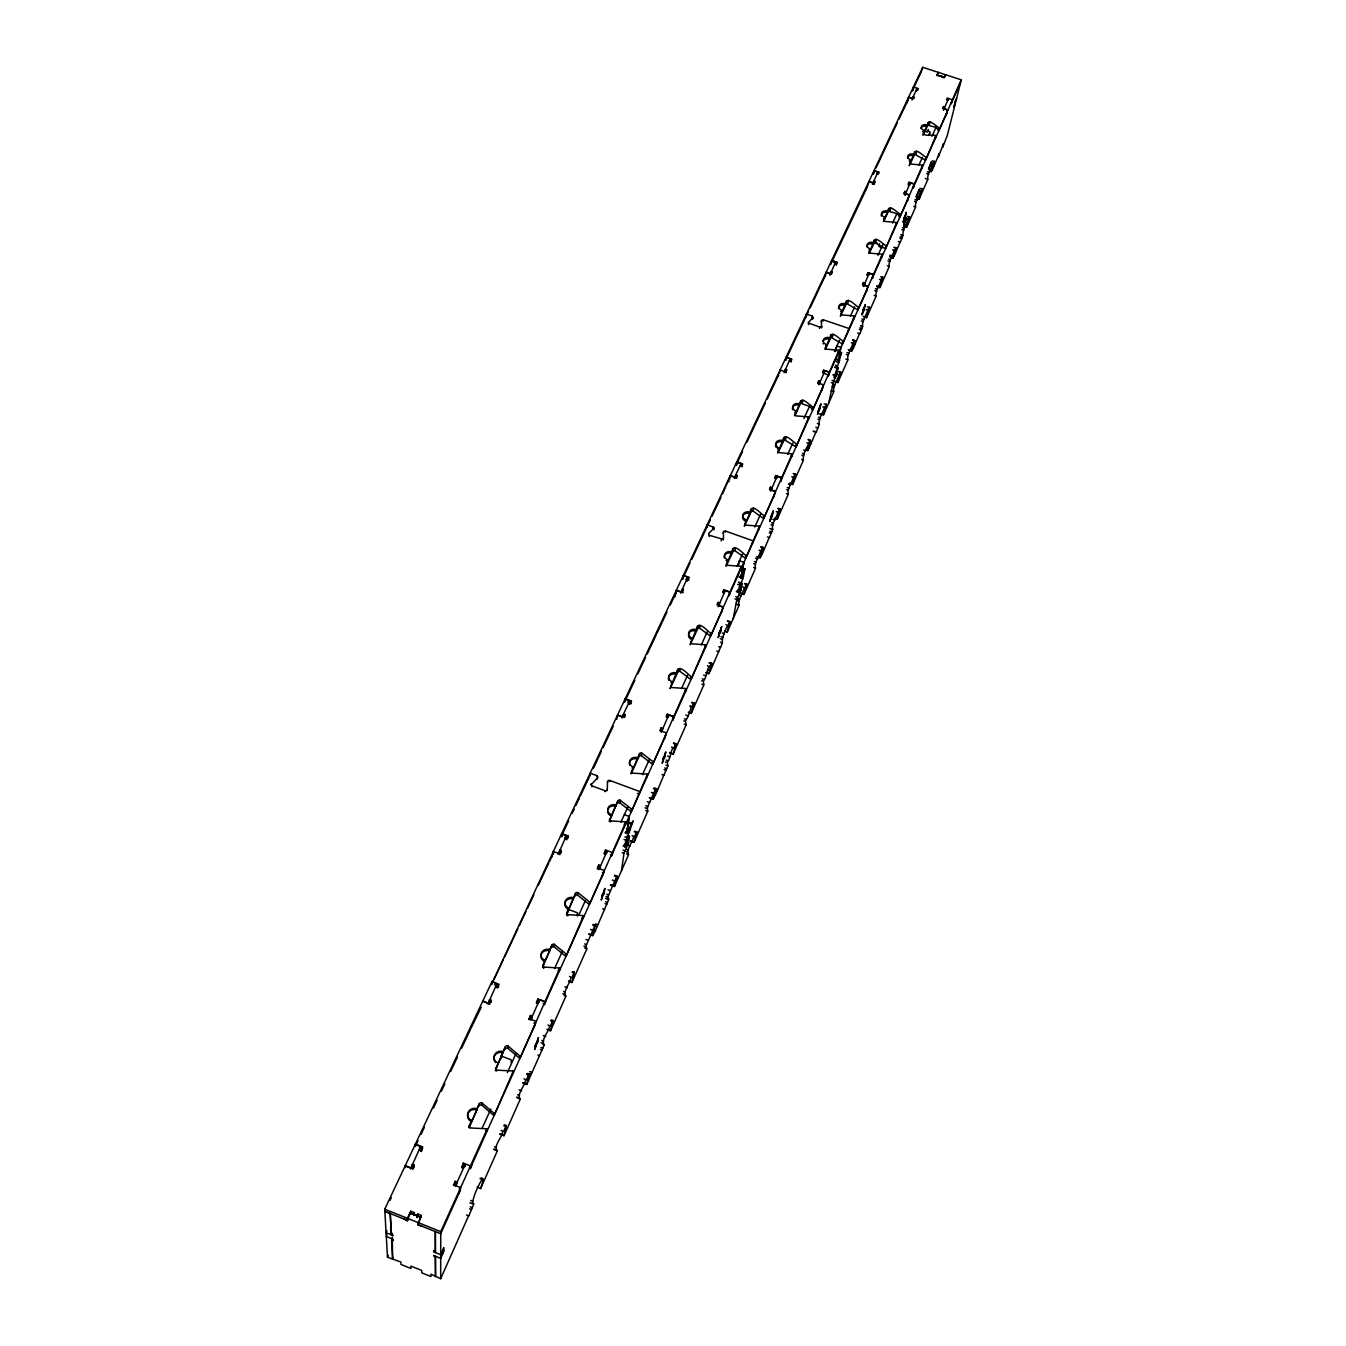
<?xml version="1.0" encoding="UTF-8"?>
<svg xmlns="http://www.w3.org/2000/svg" width="1346" height="1346" viewBox="0 0 1346 1346"><rect width="100%" height="100%" fill="white"/><g stroke="black" fill="none" stroke-linecap="round" stroke-linejoin="round"><path stroke-width="1.5" d="M386.992 1230.799L386.066 1232.768L384.754 1209.213L415.275 1144.403L420.591 1146.506L420.591 1149.45L421.483 1147.532M390.256 1213.402L391.299 1233.559L393.116 1235.561L386.083 1232.734L387.48 1257.231L400.872 1262.026L400.973 1264.466L410.951 1268.487L410.883 1266.081L421.735 1270.456L421.786 1272.862L430.956 1276.563L430.922 1274.157L440.68 1278.7L440.697 1258.392L443.827 1251.359L443.844 1250.098L443.053 1251.864L443.844 1247.675L440.697 1254.741L433.648 1251.864L433.648 1250.602L435.414 1251.309L435.33 1231.472L435.397 1252.604M420.894 1151.453L422.509 1146.91L415.426 1144.1L491.963 981.621L497.044 983.59L496.842 986.803L497.835 984.683M421.248 1217.507L421.264 1215.404L417.647 1213.957L416.839 1217.44M440.714 1258.375L440.714 1254.708M440.697 1254.741L440.765 1231.657L487.185 1128.924A1.918 1.817 -10 0 0 486.646 1128.789L470.292 1127.965A1.935 1.817 -11.5 0 1 469.3 1125.576L471.622 1120.528A6.713 6.326 -10.2 0 1 468.156 1112.233A6.713 6.326 -10.2 0 1 476.989 1108.784L479.277 1103.787A1.918 1.8 -8.8 0 1 481.784 1102.811L493.763 1113.058L493.612 1115.296L481.666 1105.083L481.784 1102.811M422.493 1148.845L422.509 1146.91M443.07 1253.076L443.086 1249.391M673.639 742.874L675.894 743.699L673.757 747.972L671.519 747.148M753.676 567.457L755.527 568.113C753.188 562.275 764.259 549.572 759.043 550.312M501.082 1130.388C507.408 1131.414 491.441 1146.893 497.364 1150.628L493.746 1149.114M588.909 933.973L592.745 935.436L595.235 925.156L592.846 930.288L590.473 929.396M500.005 1133.955L504.043 1135.553L506.298 1125.508L503.589 1131.38M772.722 529.331C770.484 523.493 781.504 510.841 776.221 511.699M922.128 188.642L919.167 198.905L917.299 198.283M805.615 449.951L807.65 450.658L808.828 448.05M607.231 790.506L607.568 781.656A1.716 1.481 6.6 0 1 609.906 780.478L639.653 791.515L639.249 794.14L637.381 793.45M693.981 702.848L691.255 713.161L688.479 712.152M814.094 431.141L816.265 431.965L819.327 424.31M453.467 1185.473L455.066 1181.3L456.866 1182.024L456.782 1184.177L454.998 1183.454L455.066 1181.3M455.251 1186.398L465.093 1164.542M938.145 156.17L932.391 169.949L930.389 169.192M791.734 476.82C797 475.777 786.098 488.531 788.251 494.285L786.451 493.645M458.986 1193.279L460.652 1187.643L453.484 1184.8M523.998 1078.853C530.206 1079.357 514.996 1094.836 520.296 1098.891M611.017 884.995L614.516 886.307L617.091 876.027L614.735 880.957L612.396 880.065M461.728 1167.638L463.344 1163.112L470.461 1165.922L470.326 1168.833L471.908 1164.66M624.88 846.819C623.03 844.581 642.9 799.356 626.883 833.578M462.183 1167.655L463.344 1163.112M463.529 1167.941L461.779 1166.561M624.965 832.787L626.748 833.527L629.171 816.433L624.342 814.65M464.993 1166.713L465.043 1165.619M469.3 1125.576L469.199 1127.813L479.277 1103.787M476.989 1108.784L476.938 1109.928A6.713 6.326 -10.3 0 0 468.105 1113.361A6.713 6.326 -10.3 0 0 471.571 1121.639L471.622 1120.528M482.743 1002.114L482.911 1000.835L489.675 1004.368M795.52 473.943L792.659 484.324L789.328 483.164M808.256 439.435C813.657 439.402 801.577 452.29 803.411 460.08L801.627 459.457M487.858 1003.88L497.044 983.59M490.634 1002.568L489.355 1002.08L489.49 999.674L491.189 1000.33L491.088 1002.131M491.795 984.649L491.963 981.621M491.963 983.623L493.545 980.41M491.98 983.32L561.602 833.813L566.464 835.647L566.094 839.096L567.255 836.623M493.275 980.965L493.141 981.957M636.742 831.862L634.117 842.058L630.668 840.779M547.973 1024.962C553.946 1025.904 539.443 1039.701 544.272 1044.782L526.74 1084.506L523.056 1083.076M487.185 1128.924L487.05 1131.145A1.918 1.817 -10.2 0 0 486.512 1131.027L486.646 1128.789M495.665 987.325L495.715 986.416L497.347 987.981M498.811 984.868L492.098 981.352M547.233 1029.32L550.564 1030.599L552.937 1020.436L550.396 1025.904M495.429 1070.81A1.884 1.767 -5.3 0 1 495.58 1070.154L497.97 1062.97A6.579 6.141 -4.4 0 1 494.504 1054.944A6.579 6.141 -4.4 0 1 503.152 1051.63L505.356 1046.801A1.868 1.75 -3.4 0 1 507.829 1045.859L519.64 1055.802L519.438 1058.124L507.644 1048.197L507.829 1045.859M511.127 1062.701L511.312 1059.908L501.032 1055.903M900.205 242.314L898.32 241.439M496.657 1071.029L496.724 1070.154A1.884 1.767 -5.2 0 1 495.732 1067.849M494.083 1115.565L513.297 1071.13A1.884 1.767 -3.7 0 0 512.776 1071.012L496.724 1070.154M497.97 1062.97L497.885 1064.131L503.152 1051.63M822.793 406.963C828.059 405.583 817.359 418.522 819.361 424.091L817.342 423.401M495.58 1070.154L505.356 1046.801M649.512 797.64L653.197 799.002L655.855 788.655L653.651 793.299L651.363 792.441M821.481 327.6L821.514 320.483L823.062 319.709L848.889 328.474L848.216 331.419M468.896 1215.741L473.758 1204.047C468.189 1202.92 490.163 1160.774 480.623 1188.4M569.526 976.489C575.179 977.448 561.501 990.673 565.842 996.107L564.041 995.417M893.778 247.328L895.881 247.63M512.776 1071.012L512.59 1073.317A1.884 1.767 -3.8 0 1 513.112 1073.435L513.297 1071.13M568.668 981.083L571.949 982.328L574.389 972.115L571.932 977.415M746.727 583.928L743.934 594.293L741.007 593.233M826.444 404.322L823.55 414.635L821.296 413.845M535.338 1047.996L535.708 1043.756M837.195 374.575C842.461 373.044 831.845 386.066 833.78 391.551L831.778 390.862M519.909 1058.377L559.852 968.094L559.583 970.533M537.424 1043.301L537.794 1039.062M928.387 122.436C924.702 127.87 936.782 124.269 938.448 130.713L939.188 127.702C936.345 127.046 928.555 117.169 927.259 124.926A4.711 3.163 12.7 0 0 921.472 126.389A4.711 3.163 12.7 0 0 924.584 130.764C919.352 137.544 933.468 134.28 935.655 135.525L934.915 138.537M528.894 1019.528L530.408 1015.49L532.124 1016.146L531.906 1018.518L530.189 1017.862L530.408 1015.49M530.61 1020.1L539.595 999.657L544.709 1001.626L544.373 1004.806L545.87 1000.902M625.453 841.721L628.565 842.983L629.507 836.27L625.015 846.819M592.846 930.288L585.981 945.902L586.806 948.812L584.736 948.038M534.16 1026.813L535.826 1021.294L528.978 1018.636M536.381 1003.174L537.895 999.001L541.294 1000.314M595.285 925.341L592.913 924.45M761.113 546.829L762.997 547.233L761.163 551.069M536.785 1003.359L537.895 999.001M538.097 1003.679L536.482 1002.131M553.004 854.121L553.24 851.547L559.886 853.751L559.785 854.71M553.357 851.295L553.526 854.02M740.939 577.939L743.901 562.392L739.459 560.794M851.261 342.927C856.443 341.329 846.045 354.318 847.862 359.769L845.894 359.096M542.623 967.051L544.928 960.337A6.36 5.771 2.2 0 1 541.496 952.766A6.36 5.771 2.2 0 1 549.807 949.687L551.877 945.161A1.817 1.649 2.7 0 1 554.249 944.286L565.808 953.708L565.522 956.148L553.98 946.743L554.249 944.286M539.595 999.657L539.359 1002.047L537.66 1001.407M543.683 968.464L543.818 967.084A1.817 1.666 1.8 0 1 542.842 964.914M549.807 949.687L549.673 950.915A6.36 5.771 2.1 0 0 541.378 953.994A6.36 5.771 2.1 0 0 544.81 961.549L544.928 960.337M742.134 583.457L740.737 590.759L737.86 589.683M838.104 360.492L840.998 347.403L836.859 345.989L835.664 351.491M558.035 854.458L566.464 835.647M543.178 1003.527L544.474 1003.864M579.285 799.137L579.386 798.06M744.927 568.87C743.901 573.194 742.639 585.577 737.642 584.467M560.643 853.347L559.33 852.859L559.6 850.285L561.215 850.891L561.03 852.657M561.316 836.623L561.719 833.578L922.7 67.3L961.246 79.818L947.298 135.542L942.604 147.337L943.546 143.585L942.823 145.233M542.589 967.353L551.877 945.161M723.172 533.285L723.694 531.384L725.494 531.064L752.936 540.806L752.38 543.633M723.458 538.686L723.391 532.04M565.152 839.197L565.253 838.221L566.767 839.803M567.995 837.952L568.197 836.001L561.719 833.578M518.748 1097.798L516.881 1097.074M614.735 880.957L607.837 896.974L606.07 896.386M866.084 309.63C871.333 307.797 860.868 320.987 862.702 326.321L860.75 325.648M577.266 915.936L577.602 912.891L567.726 909.156L567.423 912.184L575.55 893.408A1.783 1.582 4.7 0 1 577.871 892.583L589.296 901.736L588.976 904.243L577.569 895.09L577.871 892.583M617.091 876.196L614.466 875.203M566.582 914.557L568.836 908.096A6.259 5.586 4.3 0 1 565.404 900.76A6.259 5.586 4.3 0 1 573.547 897.799M567.642 915.886L567.793 914.641A1.8 1.615 4 0 1 566.801 912.538M568.836 908.096L568.685 909.358A6.242 5.586 4.3 0 1 565.27 902.022A6.242 5.586 4.3 0 1 573.396 899.061M565.959 956.4L583.558 915.667L583.239 918.157M566.531 915.028L575.55 893.408M706.095 672.512L708.82 673.505L711.58 663.141L709.561 667.313L707.357 665.58M591.264 784.567L597.473 777.921A1.716 1.481 6 0 0 596.766 775.599L590.171 773.159L590.271 775.952M591.971 786.888L592.089 785.913A1.716 1.481 5.8 0 1 591.382 783.574M879.476 279.48C884.659 277.562 874.395 290.753 876.111 296.019L874.193 295.363M542.909 1043.369L541.075 1042.645M596.648 776.592L596.766 775.599M597.355 778.913L597.473 777.921M632.149 835.647C637.533 836.253 625.049 848.788 628.515 854.693L626.496 853.936M601.847 898.674L602.436 894.081M629.507 836.388L627.741 835.731M589.413 904.478L625.89 821.969L625.503 824.56M604.892 791.7L605.01 790.708A1.716 1.481 6.5 0 0 607.366 789.513M603.748 894.4L604.337 889.807M724.855 631.005L727.277 631.863L730.054 621.515L728.102 625.537L725.931 624.763M892.583 250.019C897.849 247.9 887.502 261.259 889.235 266.407L887.334 265.768M607.433 782.649L607.568 781.656M617.141 717.687L616.687 719.454M617.276 716.779L617.478 715.214L622.172 716.93L622.02 718.057M597.338 868.86L598.768 865.024L600.4 865.646L600.148 867.547M838.221 360.492L841.553 352.501L834.84 375.786L838.154 367.811L835.075 367.021M609.772 781.471L609.906 780.478M597.86 868.826L598.768 865.024M598.97 869.583L607.181 850.722L606.911 852.641M544.457 1004.015L603.698 872.746M653.651 793.299L647.342 807.65L647.746 811.302L634.067 842.344L630.618 841.048M564.63 994.408L562.813 993.718M604.135 854.003L605.582 850.033L612.094 852.489L611.589 855.972L612.985 852.27M624.712 701.956L625.099 699.011L629.777 700.728L629.272 704.328L630.601 700.862M624.847 701.502L625.217 698.793L631.425 701.064L631.055 703.773L627.943 702.646M655.855 788.857L653.853 788.117M617.881 800.92L615.997 805.059A6.057 5.266 6.9 0 0 608.14 807.802A6.057 5.266 6.9 0 0 611.555 814.751L609.301 821.531L617.881 800.92A1.733 1.497 7.2 0 1 620.119 800.147L631.291 808.845L630.887 811.453L619.749 802.754A1.716 1.497 7.2 0 0 617.511 803.545M604.59 854.02L605.582 850.033M602.369 875.792L602.251 876.633L604.018 870.357L597.473 867.901M605.784 854.458L604.287 852.876M610.495 821.901L610.63 820.925A1.733 1.514 6.8 0 1 609.654 818.923M625.049 714.676L624.695 717.368L623.131 716.795L623.501 714.103L625.049 714.676L623.837 717.283L617.578 714.978M607.736 812.311A6.057 5.266 6.9 0 0 611.37 816.046L611.555 814.751M895.914 247.782L894.501 250.659M611.37 816.046L615.997 805.059M905.555 225.741L903.654 225.119L906.396 218.977C911.578 216.756 901.416 230.132 903.065 235.214L901.181 234.574M619.749 802.754L620.119 800.147M621.515 870.643L624.039 852.943L628.565 842.983M626.748 833.443L629.205 816.366M673.757 747.972C670.291 747.518 670.813 764.091 665.395 762.139M585.729 946.844L583.945 946.171M631.173 773.327L633.343 767.136A5.973 5.115 7.9 0 1 629.945 760.389A5.973 5.115 7.9 0 1 637.651 757.748L639.485 753.743A1.699 1.447 8.1 0 1 641.672 752.986L652.709 761.449L652.272 764.107L641.268 755.644A1.699 1.447 8.1 0 0 639.081 756.402L631.106 773.832M631.997 767.91A5.956 5.098 7.9 0 0 633.158 768.465L633.343 767.136M918.107 197.475L916.222 196.853L918.897 190.846C924.164 188.457 913.917 201.984 915.6 206.948L913.732 206.325M633.158 768.465L637.651 757.748M639.081 756.402L639.485 753.743M631.324 811.672L647.493 774.169L647.073 776.81M641.268 755.644L641.672 752.986M689.674 706.297C694.014 702.057 686.359 724.215 683.718 720.934M930.389 169.815L928.521 169.209L931.146 163.32C936.412 160.797 926.199 174.408 927.848 179.287L925.308 178.446M675.12 596.749L674.699 595.605M646.585 776.692L647.005 774.051L632.469 773.126A1.716 1.464 7.8 0 1 631.493 771.191M675.608 594.293L676.365 590.204L682.372 592.375L683.482 589.985L681.985 589.447L681.53 592.24L683.028 592.778M774.64 518.21L777.231 519.135L780.007 508.687L778.308 512.439M662.737 761.971L663.511 757.108M652.709 764.326L686.157 688.597L685.686 691.306M680.588 593.199L687.756 577.165L683.263 575.566M664.487 758.05L665.26 753.171M661.071 727.9L660.634 730.575L662.215 731.147L662.653 728.472L661.071 727.9L659.877 730.525L666.169 732.83L664.335 739.156L664.47 738.264M661.206 732.342L668.777 714.978L673.454 716.695M709.561 667.313C706.751 665.681 706.667 682.96 701.552 680.807M687.133 580.917L687.756 577.165M670.173 688.412L672.361 681.867A5.805 4.829 9.2 0 1 668.996 675.473A5.805 4.829 9.2 0 1 676.432 673C677.913 662.165 687.57 674.178 691.07 676.584L690.582 679.309L679.814 671.25L678.266 671.351L670.123 688.529M688.328 578.073L687.2 580.765M671.015 682.691A5.788 4.829 9.2 0 0 672.142 683.23L672.361 681.867M711.563 663.326L709.645 662.636M627.724 852.22L625.991 851.564M666.859 716.896L667.296 714.204L673.555 716.493L672.849 720.278L674.178 716.795M668.474 716.779L668.777 714.978M672.142 683.23L676.432 673M677.694 671.957L678.165 669.214M679.814 671.25L680.268 668.525M706.785 527.447L707.273 524.604L714.339 527.716L708.619 533.571L708.955 535.186L723.324 539.393M709.241 536.499L709.426 535.439M728.102 625.537C726.537 626.479 721.574 637.583 722.398 642.883L720.497 642.21M690.262 644.061L692.315 638.29A5.704 4.677 9.8 0 1 688.95 632.065A5.704 4.677 9.8 0 1 696.252 629.692C697.716 619.11 707.239 630.954 710.688 633.209L710.166 635.968L699.516 628.111L698.002 628.212L690.145 644.751M688.462 635.968A5.704 4.677 9.8 0 0 692.08 639.67L692.315 638.29M730.037 621.701L727.597 620.826M713.077 528.355L713.346 526.757M685.215 691.205L685.686 688.479L671.587 687.52L670.628 685.686M692.08 639.67L696.252 629.692M714.07 528.726L713.851 529.971M697.447 628.784L697.935 626.008M699.516 628.111L700.004 625.335M691.003 679.528L705.927 644.852L705.422 647.611M728.825 481.885L728.724 480.842M729.465 479.866L730.272 475.761L734.613 477.275L734.394 478.486M742.706 587.058C747.922 586.62 736.599 599.273 739.173 605.027L737.036 604.253M721.136 540.907L721.355 539.662M725.292 532.124L725.494 531.064M736.195 464.959L736.8 461.897L742.555 463.916L742.033 466.81M704.968 647.493L705.455 644.751L691.575 643.792L690.616 641.992M742.117 583.592L739.206 582.549M723.391 539.039L723.239 539.931M737.171 475.407L736.649 478.284L735.219 477.78L735.74 474.902L737.171 475.407L736.144 477.611L730.356 475.575L722.583 493.898M740.519 466.473L741.04 463.596L736.716 462.082M718.68 636.355L719.622 631.257M720.295 632.738L721.237 627.64M710.587 636.17L741.377 566.38L740.838 569.19M719.084 605.717L719.605 602.941L718.091 602.402L717.586 605.178L722.953 607.147M718.209 606.693L725.225 590.558L729.734 592.173M726.167 565.354L728.102 560.104A5.552 4.425 10.6 0 1 724.771 554.182A5.552 4.425 10.6 0 1 731.82 551.961C733.267 541.815 742.521 553.391 745.869 555.36L745.314 558.169L734.899 550.665L733.419 550.75L725.965 566.414M726.1 560.575A5.552 4.425 10.6 0 0 727.833 561.501L728.102 560.104M723.29 592.627L723.812 589.834L729.818 591.988L729.027 595.891L730.272 592.577M835.143 381.372L837.868 382.314L840.779 371.917L839.197 375.248M727.833 561.501L731.82 551.961M725.006 591.718L725.225 590.558M721.338 612.346L721.17 613.271L723.038 606.962L716.997 604.808L718.091 602.402M732.931 551.204L733.419 548.478M738.735 564.647L739.459 560.777M734.899 550.665L735.421 547.856M733.2 618.638L736.918 599.189L740.721 590.81M739.56 585.14L738.315 592.492L742.016 583.373M744.456 525.596L746.424 520.061A5.468 4.307 10.9 0 1 743.11 514.29A5.468 4.307 10.9 0 1 750.042 512.153C751.455 502.243 760.591 513.667 763.889 515.484L763.317 518.328L753.003 511.009L751.438 511.16L744.321 526.303M743.917 562.359L740.973 577.77L739.038 577.081M780.057 508.99L778.224 508.334M848.67 349.657L851.867 350.751L854.794 340.37L853.246 343.617M750.042 512.153L749.772 513.566A5.468 4.307 10.9 0 0 742.841 515.72A5.468 4.307 10.9 0 0 746.155 521.474L746.424 520.061M751.034 511.615L751.59 508.771M740.384 569.089L740.939 566.279L727.446 565.303L726.487 563.604M778.611 376.089L778.543 375.029L767.17 399.207M779.401 373.481L780.158 369.898M753.003 511.009L753.558 508.165M745.718 558.371L759.531 526.202L758.976 529.045M786.4 358.356L785.845 360.089M784.011 372.724L790.186 358.86L786.03 357.43M784.701 372.236L785.29 369.309L786.67 369.78L786.098 372.707M864.654 316.848L866.588 317.505L869.466 307.124L868.035 310.303M722.179 639.384L720.278 638.694M743.497 576.307L740.603 575.213M789.698 361.3L790.186 358.86M791.061 362.108L791.65 359.163L786.098 357.262L785.526 360.206L808.441 311.532M758.521 528.944L759.094 526.101L745.819 525.125L744.86 523.459M763.72 518.53L792.171 453.989L791.566 456.866M770.282 520.498L771.342 515.232M771.78 517.167L772.84 511.901M876.818 286.361L879.931 287.421L882.825 277.04L881.411 280.136M770.484 487.101L769.895 489.961L771.342 490.482L771.931 487.622L770.484 487.101L769.475 489.321L775.279 491.357L773.445 497.515L773.63 496.556M777.551 452.946L779.351 448.1A5.334 4.088 11.4 0 1 776.07 442.598A5.334 4.088 11.4 0 1 782.783 440.596C784.18 431.09 793.063 442.262 796.294 443.827L795.671 446.704L784.297 439.721L778.089 452.475L791.734 453.888L791.128 456.765M770.619 491.139L777.096 476.232L781.437 477.746M777.382 448.672A5.334 4.072 11.4 0 0 779.065 449.547L779.351 448.1M805.867 316.983L806.473 314.022L812.479 316.125L812.967 317.505L808.054 322.872L819.933 327.162L821.666 326.674M812.614 318.766L812.883 317.606M775.145 478.419L775.733 475.542L781.504 477.578L780.646 481.565L781.824 478.419M779.065 449.547L782.783 440.596M783.709 440.192L784.264 437.383M776.608 478.621L777.096 476.232M785.576 439.705L786.165 436.811M739.055 601.359L737.171 600.686M808.525 324.638L808.71 323.713M811.857 317.252L812.109 315.957M794.544 415.594L796.243 411.186A5.266 3.971 11.6 0 1 792.979 405.819A5.266 3.971 11.6 0 1 799.591 403.884C800.971 394.597 809.72 405.617 812.9 407.064L812.277 409.975C810.847 403.632 798.38 405.718 801.021 400.772M794.914 412.179A5.249 3.971 11.6 0 0 795.94 412.633L796.243 411.186M795.94 412.633L799.591 403.884M824.812 407.653L826.394 404.204M755.51 564.277L753.642 563.621M812.563 318.952L812.765 318.026M830.802 264.556L831.172 262.84M831.323 262.083L831.643 260.602L835.647 261.948L835.126 264.439M831.878 261.78L867.497 186.606M802.283 403.127L802.889 400.216M829.843 275.156L835.647 261.948M821.447 327.785L821.716 326.506M823.399 319.793L823.113 321.088M830.482 274.601L831.121 271.64L832.451 272.094L831.576 273.961L826.192 272.144L825.132 276.62M819.579 328.424L819.865 327.128M821.228 321.896L821.497 320.6M796.058 446.906L808.912 416.957L808.273 419.851M840.745 372.236L838.743 371.546M903.889 226.061L906.716 227.003L909.627 216.656L908.281 219.6M836.438 265.229L837.061 262.251L831.71 260.451M807.852 419.75L808.475 416.856L795.738 415.864L794.813 414.316M818.015 413.34L819.192 407.939M824.93 349.371L826.663 344.727A5.132 3.769 12 0 1 823.432 339.613A5.132 3.769 12 0 1 829.826 337.796C831.205 328.878 839.719 339.629 842.832 340.875L842.159 343.819L831.02 337.308L825.502 348.816M818.772 380.834L818.132 383.745L819.529 384.233L820.168 381.305L818.772 380.834L817.83 382.87L823.432 384.805L821.582 390.895L821.783 389.936M825.653 345.922A5.132 3.769 12 0 0 826.343 346.208L826.663 344.727M812.664 410.16L839.029 350.28L838.373 353.207M818.89 384.737L824.93 370.789L829.119 372.236L828.244 376.123L829.388 373.128M826.343 346.208L829.826 337.796M819.394 410.244L820.572 404.843M854.744 340.689L852.775 340.016M828.547 374.979L829.186 372.068L823.617 370.15L822.978 373.078L828.547 374.979L867.278 289.222M830.6 337.695L831.189 334.834M824.61 372.253L824.93 370.789M832.366 337.257L833.023 334.313M929.497 170.824L931.331 171.43L934.309 161.15L932.997 163.943M868.069 185.125L868.91 181.491L874.109 183.207L874.917 181.458L873.621 181.037L872.965 184.032M840.577 315.166L842.276 310.589A5.064 3.668 12.1 0 1 839.063 305.592A5.064 3.668 12.1 0 1 845.372 303.843C846.718 295.111 855.131 305.727 858.193 306.871L857.52 309.832L846.499 303.456L840.308 316.445M840.644 311.464A5.064 3.668 12.1 0 0 841.957 312.07L842.276 310.589M828.631 403.312L833.14 382.937L838.104 368.064M869.482 307.477L867.329 306.821M874.109 172.019L873.285 174.324L874.025 170.622L879.207 172.322L878.4 174.071L877.104 173.634M841.957 312.07L845.372 303.843M846.079 303.826L846.701 300.949M872.41 184.419L877.844 172.036L873.958 170.757M847.829 303.405L848.485 300.461M874.261 184.452L874.917 181.458M877.34 174.29L877.844 172.036M837.969 353.123L838.625 350.179L826.225 349.186L825.3 347.722M842.546 343.987L854.508 316.024L853.835 318.968M882.825 277.394L880.705 276.738M853.431 318.884L854.104 315.94L841.873 314.93L840.947 313.5M868.843 253.3L870.441 249.044A4.947 3.5 12.3 0 1 867.261 244.265A4.947 3.5 12.3 0 1 873.386 242.617C874.732 234.221 882.926 244.602 885.92 245.561L885.214 248.539L874.412 242.415L869.28 253.082M862.298 313.921L863.56 308.419M868.826 249.952A4.93 3.5 12.3 0 0 870.105 250.541L870.441 249.044M863.425 282.542L862.736 285.503L864.082 285.958L864.771 282.997L863.425 282.542L862.55 284.443L867.951 286.261L866.117 292.25L866.353 291.274M857.89 310.001L882.404 254.276L881.714 257.237M870.105 250.541L873.386 242.617M863.493 286.53L869.18 273.255L873.218 274.618M873.958 242.835L874.648 239.874M867.228 275.627L867.918 272.649L873.285 274.466L872.292 278.572L873.369 275.711M907.12 101.926L906.884 102.935L907.877 100.294M863.577 311.044L865.276 304.583L862.702 311.263L863.123 310.303M879.527 243.761L878.888 246.537L882.555 247.765M908.163 99.049L908.567 97.282L912.336 98.527L917.097 88.382L916.508 90.889M875.708 242.381L876.397 239.403M868.725 275.24L869.18 273.255M913.261 89.189L912.554 90.872L913.412 87.036L918.409 88.668L917.652 90.283L916.407 89.879M906.396 218.977L906.548 217.547L903.654 225.119M883.363 221.568L884.945 217.379A4.879 3.415 12.5 0 1 881.781 212.718A4.879 3.415 12.5 0 1 887.805 211.12C889.134 202.893 897.227 213.139 900.171 214.014L899.465 216.992C897.917 210.767 885.752 213.728 889.033 208.428M883.632 218.473A4.879 3.415 12.5 0 0 884.591 218.876L884.945 217.379M911.999 100.025L912.336 98.527M884.591 218.876L887.805 211.12M916.912 90.788L917.148 89.778M921.993 70.312L922.7 67.3M909.61 217.043L907.557 216.353M890.059 210.969L890.749 207.991M881.31 257.153L882.017 254.192L870.088 253.183L869.18 251.82M918.897 190.846L919.116 189.433L916.222 196.853M885.567 248.69L896.773 222.511L896.049 225.489M909.442 164.851L911.107 160.208A4.761 3.247 12.6 0 1 907.978 155.732A4.761 3.247 12.6 0 1 913.833 154.235C915.145 146.31 923.036 156.321 925.913 157.061L925.19 160.056L914.708 154.285L909.206 165.777M895.662 225.405L896.369 222.427L884.608 221.417L883.699 220.071M909.223 160.982A4.761 3.247 12.6 0 0 910.754 161.705L911.107 160.208M924.618 129.973L924.399 130.915L927.209 131.841L928.303 129.401M903.503 221.417L904.832 215.848M904.697 218.742L906.026 213.173M931.146 163.32L931.331 161.857L928.521 169.209M934.242 161.537L932.172 160.847M904.125 194.379L904.832 191.384L906.144 191.822L905.421 194.817M910.754 161.705L913.833 154.235M914.338 154.605L915.011 151.677M904.916 195.22L910.249 182.77L914.136 184.066L913.177 188.053L914.203 185.311M899.818 217.16L922.683 165.154L921.943 168.149M908.298 185.193L909.004 182.198L914.203 183.931M915.953 154.252L916.676 151.257M909.711 185.025L910.249 182.77M927.209 131.841L927.428 130.899L929.85 131.689L928.942 135.441L930.036 133.018M922.935 135.34L923.44 133.271M907.675 199.763L907.423 200.756L909.257 194.884L904.041 193.151L904.832 191.384M922.717 131.555A4.711 3.163 12.7 0 0 924.214 132.261L924.584 130.764M924.214 132.261L927.259 124.926M929.312 125.027L930.036 122.032M921.573 168.065L922.296 165.07L910.821 164.077L909.93 162.782M925.543 160.208L936.025 135.626L935.285 138.621M943.428 110.305L948.442 98.595L948.005 100.344M938.785 130.865L961.246 79.818M946.103 114.679L945.851 115.672L947.651 109.901L942.604 108.252L943.344 106.62L944.606 107.024M952.177 101.202L951.201 103.827L952.261 99.688L947.248 98.056L946.507 99.688L947.752 100.092M955.525 100.731L953.742 107.209L955.206 103.945M605.633 898.287L608.745 899.465L595.42 930.591L592.677 935.706L588.858 934.242M675.894 743.699L673.202 753.861L669.568 752.532M667.902 765.992L663.847 775.279M722.365 643.085L710.436 670.729M762.963 547.486L760.17 557.648L757.007 556.521M810.561 440.243L807.718 450.355L805.682 449.648M895.864 248.001L892.97 257.995L890.362 257.12M859.589 333.522L853.196 348.715L851.227 348.143M860.7 325.867L862.651 326.54L860.229 332.883L859.657 333.774L857.705 332.933M900.121 242.028L894.097 256.329L892.062 255.538M901.13 234.81L903.015 235.432L900.272 242.314M739.728 592.778L740.805 589.733M835.243 377.721L836.371 374.827M777.87 451.331L778.123 452.458M741.108 577.922L744.809 568.786M838.508 359.904L836.741 359.214M630.736 824.055L628.952 823.399M740.99 589.262L741.343 588.404M769.189 537.542L761.853 554.872L759.918 554.552M769.912 528.541L772.688 529.533L769.491 537.559L767.439 536.936M816.029 431.814L808.98 448.285M647.746 806.591L645.794 805.732M704.126 679.562L702.242 678.754M739.694 599.441L737.86 598.667M565.303 992.322L563.553 991.497M472.143 1207.698L470.292 1206.807M542.808 1048.248L541.042 1047.424M663.713 775.464L655.418 795.15L653.399 795.318M526.471 1079.829L529.129 1074.125M634.454 836.522L636.675 831.727M691.894 707.104L693.93 702.73M744.843 587.832L746.677 583.844M793.804 477.544L795.469 473.893M920.765 191.469L922.077 188.575M938.381 155.227L939.121 153.579L938.196 157.314L942.587 146.159M440.68 1278.7L468.475 1216.111M565.858 996.259L550.514 1030.868L547.183 1029.572M586.806 948.98L571.899 982.597L568.618 981.352M628.515 854.861L614.449 886.593L610.377 885.045M686.073 724.972L673.151 754.147L669.517 752.818M703.79 685.013L691.188 713.447L688.429 712.438M755.51 568.315L743.867 594.579L740.939 593.536M788.218 494.487L777.164 519.421L774.573 518.513M803.377 460.282L792.592 484.627L789.513 483.55M847.829 359.988L837.801 382.617L834.116 381.49M876.078 296.238L866.521 317.807L864.098 316.983M889.201 266.643L879.847 287.708L876.969 286.748M893.879 256.11L892.886 258.297L890.278 257.423M915.549 207.166L906.632 227.306L903.805 226.364M927.798 179.523L919.082 199.208L916.979 198.518M955.155 101.556L956.619 98.292M535.573 1045.203L534.884 1046.767L538.484 1037.497L537.677 1040.525M602.234 895.662L601.595 897.092L604.977 888.377L604.135 891.389M663.241 758.774L662.653 760.086L665.849 751.876L664.991 754.854M719.302 633.007L718.764 634.218L721.776 626.445L720.918 629.39M770.989 517.049L770.484 518.16L773.327 510.79L772.469 513.701M818.789 409.79L818.318 410.833L821.026 403.817L820.168 406.694M864.401 307.426L864.839 306.467M904.377 217.766L903.974 218.658L906.43 212.281L905.572 215.091M535.472 1046.532L534.648 1049.543L538.249 1040.29L537.559 1041.854M602.049 897.109L601.208 900.104L604.59 891.405L603.95 892.835M662.989 760.305L662.148 763.283L665.328 755.072L664.739 756.385M719 634.605L718.158 637.55L721.153 629.793L720.615 630.988M770.652 518.698L769.794 521.625L772.638 514.256L772.133 515.367M818.418 411.489L817.56 414.366L820.252 407.367L819.798 408.393M862.736 312.036L861.877 314.88L864.014 310.085M864.014 309.159L864.435 308.2M903.957 219.516L903.099 222.309L905.538 215.949L905.151 216.841M665.732 735.505L611.74 855.047L610.512 854.592M673.101 719.185L722.516 609.755M729.28 594.781L774.69 494.218M780.916 480.438L822.793 387.715M872.595 277.427L908.533 197.862M913.48 186.909L946.894 112.896M951.504 102.7L960.489 82.813M675.456 744.153L673.488 743.429M573.884 973.007L572.084 972.317M552.415 1021.362L550.598 1020.655M500.88 1058.713L502.26 1055.651M454.208 1185.203L454.998 1183.454M529.382 1019.629L530.189 1017.862M482.205 1128.116L490.869 1108.986M507.358 1072.644L516.023 1053.531M554.518 968.632L562.258 951.588M578.561 915.6L585.443 900.457M620.96 822.12L627.808 807.028M642.496 774.64L649.395 759.396M681.547 688.513L687.57 675.238M701.333 644.869L707.357 631.594M736.901 566.447L742.874 553.29M754.803 526.976L760.759 513.819M787.747 454.325L792.861 443.036M803.949 418.589L809.922 405.415M834.369 351.491L839.416 340.387M850.436 316.074L854.676 306.737M877.962 255.387L883.111 243.996M892.583 223.133L896.873 213.644M918.965 164.935L922.431 157.314M931.937 136.333L936.261 126.793M854.525 340.723L852.556 340.05M779.755 509.175L777.921 508.536M762.644 547.721L760.793 547.065M945.531 74.922L944.421 77.378L937.153 75.023L938.28 72.566M667.296 714.204L666.119 716.795L667.683 717.368M723.812 589.834L722.718 592.223L724.215 592.762M775.733 475.542L774.741 477.746L776.188 478.251M823.617 370.15L822.692 372.186L824.089 372.657M867.918 272.649L867.06 274.534L868.406 274.988M909.004 182.198L908.213 183.948L909.509 184.385M471.571 1121.639L476.938 1109.928M544.81 961.549L549.673 950.915M746.155 521.474L749.772 513.566M794.981 415.527L800.399 403.682M883.767 221.4L888.343 211.423M923.541 134.465L927.663 125.447M392.292 1236.974L392.628 1259.301L393.352 1257.719M421.264 1215.404L417.983 1224.624L440.714 1233.744L460.568 1189.78L459.222 1189.258M945.582 74.72L944.152 77.832L941.662 77.008L942.032 76.217L936.9 75.46L938.33 72.364M417.983 1224.624L418.757 1222.959M387.48 1257.231L388.388 1255.246M392.107 1233.239L391.333 1234.888L390.205 1213.52L384.805 1211.366L407.468 1220.418L410.732 1211.181L414.349 1212.628L413.525 1215.068M416.991 1217.507L417.647 1213.957M387.042 1234.871L386.285 1236.503L393.301 1239.296L393.369 1240.558L391.619 1239.851L392.628 1259.301M407.468 1220.418L408.242 1218.736M410.093 1214.748L410.732 1211.181M413.239 1168.9L413.845 1167.605M421.399 1151.469L422.005 1150.191M498.256 987.358L498.71 986.382L494.487 984.75M410.496 1168.951L420.591 1146.506M622.172 716.93L629.777 700.728M734.613 477.275L741.04 463.596M413.929 1167.117L412.263 1166.46L413.138 1164.627M489.355 1002.08L490.533 999.59M559.33 852.859L560.744 849.831M681.53 592.24L683.112 588.875M835.462 264.523L835.9 263.059L833.224 262.167M412.414 1169.136L414.03 1164.98L412.263 1164.273L412.263 1166.46M489.725 1003.46L491.189 1000.33M497.414 987.072L498.861 983.96M559.886 853.751L561.215 850.891M566.868 838.827L568.197 836.001M630.231 703.655L631.425 701.064M742.555 463.916L741.545 466.103L740.098 465.598M786.67 369.78L785.728 371.816L780.074 370.066M791.65 359.163L790.708 361.182L789.311 360.711M837.061 262.251L836.186 264.119L834.856 263.665M390.004 1200.346L391.282 1197.603M415.426 1146.321L418.068 1140.735M421.079 1134.342L424.394 1127.275M433.479 1107.994L437.114 1100.271M441.37 1091.202L444.87 1083.782M450.674 1071.45L457.371 1057.216M461.661 1048.113L470.595 1029.135M471.1 1028.075L481.245 1007.245M494.032 979.35L503.084 960.135M504.582 956.956L512.018 941.157M512.759 939.592L514.98 934.881M515.484 933.804L517.789 928.891M519.337 925.627L523.157 917.484M523.762 916.205L525.95 911.562M527.396 908.483L533.908 894.669M538.282 885.348L548.697 863.24M549.437 861.676L552.382 855.433M563.251 832.316L561.854 836.32M563.722 831.34L564.765 829.102M565.068 828.48L568.651 820.841M572.235 813.253L574.204 809.081M575.802 805.682L578.343 800.264M580.277 796.176L589.178 777.265M593.401 768.297L601.342 751.438M603.109 747.686L613.221 726.184M625.705 699.668L634.807 680.336M637.836 673.892L645.643 657.319M647.224 653.971L656.209 634.858M656.966 633.259L666.96 612.043M670.258 605.027L675.911 593.014M683.785 576.29L690.077 562.948M691.743 559.381L710.335 519.909M712.034 516.292L720.985 497.297M736.279 464.791L742.504 451.583M746.845 442.346L765.386 402.976M810.157 307.881L825.569 275.122M876.027 167.964L897.311 122.772M899.044 119.071L907.944 100.176M912.706 90.047L921.455 71.473M552.079 856.746L552.499 855.854M561.568 836.573L561.989 835.681M674.548 596.547L675.036 595.487M683.078 578.427L682.658 579.302L683.364 575.365L689.337 577.501L688.227 579.874L686.729 579.335M736.413 465.11L736.918 464.017M836.505 374.524L837.178 373.364M932.172 169.697L931.264 171.733L929.413 171.127M826.242 404.456L824.139 403.935M740.384 582.835L738.483 582.095M742.672 578.612L740.771 577.939M852.876 348.664L851.782 351.037L848.266 349.691M808.761 448.168L807.381 447.579M761.415 555.074L760.103 557.934L757.209 556.908M574.271 972.249L572.656 971.593M604.623 909.459L602.705 908.836M528.692 1080.3L526.959 1079.509M539.527 1055.853L537.811 1055.079M654.829 795.873L653.147 799.288L649.462 797.926M664.066 775.313L661.963 774.556M594.68 931.869L592.778 931.196M468.627 1215.909L466.473 1214.984M485.485 1130.977L486.512 1131.027M543.818 967.084L559.347 967.976L559.078 970.416L558.102 970.348M581.792 917.989L582.734 918.039L583.054 915.549L567.793 914.641M610.63 820.925L625.402 821.851L625.015 824.442L624.107 824.375M913.16 96.761L914.422 97.164L913.665 98.796L908.634 97.164M943.815 108.79L947.601 110.036M932.055 164.565L934.124 165.255M931.785 166.046L933.619 166.652M927.394 171.733L929.262 172.338M926.788 173.516L928.656 174.139M919.957 188.289L922.06 188.978M868.843 181.626L872.746 182.921M905.269 193.723L909.189 195.019M915.078 199.444L916.963 200.066M914.472 201.244L916.34 201.866M902.493 227.76L904.377 228.399M901.87 229.577L903.772 230.216M900.306 236.66L902.207 237.3M899.801 238.107L901.685 238.747M874.076 241.944L877.003 242.919M894.299 250.81L895.965 251.366M894.03 252.341L895.443 252.812M889.925 255.134L893.727 256.413M889.79 256.312L891.708 256.951M888.579 259.021L890.497 259.66M887.956 260.855L889.874 261.494M876.616 285.924L878.551 286.58M875.388 288.7L877.323 289.356M826.124 272.296L830.162 273.659M863.846 285.049L867.884 286.412M874.765 290.551L876.7 291.207M863.139 316.226L865.108 316.882M861.894 319.052L863.846 319.725M861.255 320.92L863.207 321.593M859.825 327.869L861.777 328.525M859.286 329.366L861.238 330.022M852.641 342.776L855.08 343.6M852.59 344.441L854.542 345.114M846.971 352.602L848.956 353.275M839.719 352.13L841.519 352.736M846.331 354.486L848.317 355.159M839.349 352.501L841.132 353.123M837.784 359.651L839.82 360.358M836.354 359.601L838.154 360.223M836.337 361.62L839.046 362.545M835.429 365.187L837.212 365.792M834.655 367.374L837.734 368.468M838.508 371.614L840.51 372.304M833.359 374.524L836.455 375.568M832.989 374.928L834.772 375.534M833.662 377.031L835.681 377.738M832.08 380.396L833.847 381.002M831.306 382.567L833.073 383.173M832.804 384.451L834.806 385.141M832.165 386.369L834.167 387.059M831.088 390.862L833.746 391.77L823.483 414.938L820.471 413.895M819.647 414.046L821.666 414.736M818.553 417.176L820.32 417.782M817.897 419.094L819.664 419.7M815.794 427.305L817.813 428.011M813.135 431.275L815.827 432.201M808.256 439.671L810.292 440.378M809.417 442.043L811.184 442.666M806.877 442.767L810.629 444.23M803.646 450.035L805.682 450.742M802.502 453.249L804.302 453.871M801.846 455.184L803.646 455.823M793.433 473.472L795.486 474.196M793.4 473.725L795.217 474.364M788.42 484.257L790.489 484.981M787.259 487.555L789.076 488.194M786.586 489.507L788.403 490.146M770.871 489.944L775.229 491.475M772.823 519.337L774.909 520.078M771.628 522.719L773.462 523.358M770.955 524.688L772.789 525.344M769.845 531.199L771.662 531.838M769.273 532.797L771.09 533.453M761.567 548.478L763.922 549.303M761.264 550.211L763.35 550.935M755.56 558.153L757.68 558.91M754.315 561.619L756.183 562.292M742.975 568.332L744.893 569.005M742.47 568.971L744.388 569.661M739.56 576.425L741.478 577.114M744.843 583.457L746.71 584.114M744.489 583.727L746.374 584.4M739.694 583.558L741.596 584.248M736.8 590.961L738.718 591.651M736.296 591.634L739.913 593.048M739.122 595.1L741.276 595.874M735.757 596.53L737.658 597.22M685.888 579.234L688.883 580.311M734.933 598.869L736.834 599.559M736.296 604.203L739.139 605.229L727.21 632.166L724.787 631.291M676.264 590.423L680.773 592.038M727.513 621.229L729.667 622.02M722.264 633.007L724.451 633.781M720.968 636.658L722.869 637.348M718.764 646.568L720.665 647.258M716.795 651.027L718.697 651.767M708.989 662.888L712.892 664.453M710.116 665.361L712.286 666.152M708.652 670.089L710.301 670.762L708.753 673.791L706.027 672.798M703.605 675.002L705.792 675.793M701.889 684.138L703.807 684.828L703.487 681.513M692.012 702.275L693.964 702.982M691.608 702.679L693.56 703.386M685.804 715.012L688.042 715.82M684.424 718.848L686.376 719.572M627.371 700.627L630.483 701.754M684.155 724.081L686.09 724.787L685.669 721.658M667.532 756.082L669.786 756.923M666.102 760.036L668.087 760.776M665.95 765.083L667.919 765.807L667.38 762.879M664.739 767.96L666.707 768.684M664.116 769.71L666.085 770.434M654.795 788.133L657.622 789.177M653.399 788.621L655.401 789.362M654.728 790.102L656.999 790.926M647.275 801.661L649.563 802.502M592.089 785.913L605.01 790.708M645.087 807.852L647.09 808.593M645.76 810.561L647.746 811.302M629.625 822.406L631.409 823.079M603.664 872.915L602.453 872.444M634.723 831.172L636.742 831.929M627.32 828.513L630.466 829.691M634.235 831.727L636.254 832.467M626.412 831.071L629.558 832.249M625.654 831.778L627.438 832.451M626.479 836.505L628.834 837.38M624.931 836.943L626.714 837.616M624.022 839.517L625.806 840.173M627.943 845.12L630.265 845.995M624.561 844.245L627.673 845.406M623.804 845.036L625.57 845.692M623.114 846.045L624.88 846.701M626.714 849.41L628.447 850.066M623.097 850.1L624.864 850.773M622.205 852.641L623.955 853.297M564.681 837.38L567.524 838.44M605.229 852.607L606.457 853.061M598.432 867.581L599.66 868.035M614.533 876.027L616.586 876.801M608.072 889.807L610.411 890.699M606.794 894.215L608.56 894.888M606.423 898.421L608.745 899.296L607.837 897.059M605.7 901.736L607.45 902.392M605.044 903.553L606.794 904.226M595.504 923.911L597.574 924.685M594.276 925.526L596.917 926.519M592.963 925.325L594.747 926.014M585.998 939.424L588.387 940.332M584.686 943.967L586.469 944.656M564.933 986.82L567.339 987.745M541.731 1000.482L542.573 1000.801M543.01 1000.97L543.851 1001.306M551.187 1019.881L553.021 1020.571M482.793 1001.104L487.891 1003.073M533.891 1022.994L535.59 1023.65L470.36 1168.109L469.468 1167.756M543.246 1035.596L545.685 1036.538M541.815 1040.408L543.649 1041.114M542.455 1044.075L544.272 1044.782M540.352 1049.325L542.186 1050.031M529.634 1071.517L532.074 1072.476M528.944 1073.435L531.384 1074.394M527.026 1073.435L529.18 1074.276L526.791 1084.253L522.786 1082.689M526.69 1074.411L528.557 1075.134M519.119 1089.839L521.592 1090.798M517.638 1094.803L519.506 1095.526M517.032 1097.73L520.313 1099.009L504.01 1135.805L499.972 1134.207M504.212 1124.768L506.399 1125.576M503.858 1125.811L505.726 1126.552M494.52 1146.826L496.405 1147.566M494.049 1149.434L497.381 1150.746L480.589 1188.653L477.157 1187.021M419.397 1147.902L422.055 1148.946M463.243 1165.283L465.026 1165.989M420.894 1150.342L419.128 1150.325M481.01 1177.784L482.911 1178.541M479.984 1178.659L482.205 1179.533M412.414 1168.446L405.297 1165.619L405.314 1167.655L405.146 1165.922L410.496 1168.042M470.679 1200.447L472.597 1201.204M471.84 1203.189L473.742 1203.947M469.905 1202.752L471.823 1203.526M469.586 1208.809L471.487 1209.566M410.766 1213.301L416.839 1215.741M417.647 1216.061L421.029 1217.423M384.754 1209.213L440.765 1231.657M440.697 1258.392L433.664 1255.532L435.431 1257.501L435.515 1276.614L435.414 1256.272M403.901 1218.87L407.518 1220.99L407.434 1218.315L409.907 1212.931L420.44 1217.137L418.034 1225.197L421.635 1225.987M415.275 1144.403L415.291 1146.069M414.03 1164.98L414.046 1166.343M414.349 1212.628L414.349 1214.748M415.426 1144.1L415.426 1146.186M479.159 1106.059A1.901 1.8 -9 0 1 481.666 1105.083M505.187 1049.14A1.868 1.733 -3.5 0 1 507.644 1048.197M551.624 947.618A1.817 1.632 2.7 0 1 553.98 946.743M575.264 895.931A1.783 1.582 4.7 0 1 577.569 895.09M607.769 809.653A6.057 5.266 6.9 0 1 615.812 806.372M495.564 1062.583A6.579 6.124 -4.4 0 1 503.068 1052.791M724.299 557.967A5.552 4.425 10.6 0 1 726.083 553.829A5.552 4.425 10.6 0 1 731.568 553.374M688.445 634.252A5.704 4.677 9.8 0 1 696.017 631.072M668.878 680.453A5.788 4.829 9.2 0 1 670.005 675.255A5.788 4.829 9.2 0 1 676.197 674.363M629.659 765.184A5.956 5.098 7.9 0 1 631.19 759.918A5.956 5.098 7.9 0 1 637.449 759.077M823.348 343.953A5.132 3.769 12 0 1 823.079 343.415M823.062 341.211A5.132 3.769 12 0 1 829.506 339.259M792.626 409.722A5.249 3.971 11.6 0 1 793.989 405.802A5.249 3.971 11.6 0 1 799.288 405.348M776.171 447.41A5.334 4.072 11.4 0 1 776.726 442.817A5.334 4.072 11.4 0 1 782.497 442.043M920.95 128.442A4.711 3.163 12.7 0 1 926.889 126.423M907.423 158.037A4.761 3.247 12.6 0 1 913.48 155.732M881.361 216.067A4.879 3.415 12.5 0 1 882.724 212.87A4.879 3.415 12.5 0 1 887.468 212.601M866.706 246.873A4.93 3.5 12.3 0 1 873.049 244.097M838.558 308.789A5.064 3.668 12.1 0 1 845.052 305.323"/></g></svg>
